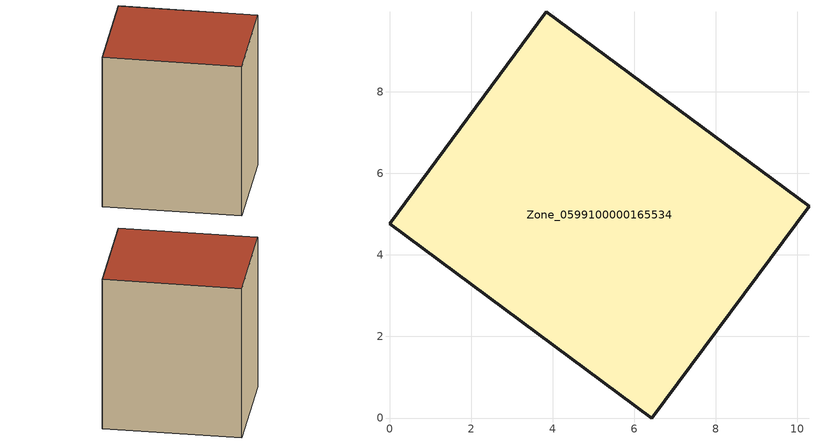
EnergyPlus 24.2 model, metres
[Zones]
Zone_0599100000165534
 floor ground (C_G): 6.44,0 0,4.77 3.85,9.96 10.29,5.19 z1.39
 wall outside (C_F): 6.44,0 10.29,5.19 3.85,9.96 0,4.77 6.44,0 z1.39:10.96
 roof outside (C_R): 0,4.77 6.44,0 10.29,5.19 3.85,9.96 z10.96
[BUILDING]
Pand.0599100000165534: North Axis=0; Terrain=City; Loads Convergence Tolerance Value=0.04; Temperature Convergence Tolerance Value=0.4; Solar Distribution=FullExterior; Maximum Number of Warmup Days=25; Minimum Number of Warmup Days=1
[Site:Location]
Rotterdam.The.Hague.AP_ZH_NLD Design_Conditions: Latitude=51.96; Longitude=4.45; Time Zone=1; Elevation=-4.5
[SITE:GROUNDTEMPERATURE:BUILDINGSURFACE]
18, 18, 18, 18, 18, 18, 18, 18, 18, 18, 18, 18
[MATERIAL] Thermal Absorptance=0.9; Solar Absorptance=0.7; Visible Absorptance=0.7
Name | Roughness | Thickness | Conductivity | Density | Specific Heat
G.TC.1946-1964 | MediumSmooth | 0.15 | 1 | 540 | 1210
F.TC.1946-1964 | Rough | 0.3 | 0.857143 | 1920 | 840
R.TC.1946-1964 | MediumRough | 0.2 | 0.235294 | 1500 | 1000
[CONSTRUCTION]
C_G: G.TC.1946-1964
C_F: F.TC.1946-1964
C_R: R.TC.1946-1964
[ZONE]
Zone_0599100000165534: Type=1; Multiplier=1; Ceiling Height=Autocalculate; Volume=Autocalculate; Floor Area=autocalculate; Part of Total Floor Area=Yes
[ZONEINFILTRATION:DESIGNFLOWRATE]
Infil_Zone_0599100000165534: Zone or ZoneList or Space or SpaceList=Zone_0599100000165534; Schedule=AlwaysOn; Design Flow Rate Calculation Method=Flow/Area; Flow Rate per Floor Area=0.003; Constant Term Coefficient=1; Temperature Term Coefficient=0; Velocity Term Coefficient=0; Velocity Squared Term Coefficient=0
[HVACTEMPLATE:ZONE:IDEALLOADSAIRSYSTEM]
Zone_0599100000165534: Maximum Heating Supply Air Temperature=50; Minimum Cooling Supply Air Temperature=13; Maximum Heating Supply Air Humidity Ratio=0.0156; Minimum Cooling Supply Air Humidity Ratio=0.0077; Heating Limit=NoLimit; Cooling Limit=NoLimit; Dehumidification Control Type=ConstantSensibleHeatRatio; Cooling Sensible Heat Ratio=0.7; Dehumidification Setpoint=60; Humidification Control Type=None; Humidification Setpoint=30; Outdoor Air Method=None; Outdoor Air Flow Rate per Person=0.00944; Outdoor Air Flow Rate per Zone Floor Area=0; Outdoor Air Flow Rate per Zone=0; Demand Controlled Ventilation Type=None; Outdoor Air Economizer Type=NoEconomizer; Heat Recovery Type=None; Sensible Heat Recovery Effectiveness=0.7; Latent Heat Recovery Effectiveness=0.65
[ZONECONTROL:THERMOSTAT]
ThermostatControl_Zone_0599100000165534: Zone or ZoneList=Zone_0599100000165534; Control Type Schedule=DualSetpointControlType; Control 1=Thermostat_Zone_0599100000165534; Temperature Difference Between Cutout And Setpoint=0
[THERMOSTATSETPOINT:DUALSETPOINT]
Thermostat_Zone_0599100000165534: Heating Setpoint Temperature Schedule=HeatingSetpoint_Zone_0599100000165534; Cooling Setpoint Temperature Schedule=CoolingSetpoint_Zone_0599100000165534
[SCHEDULE:COMPACT]
HeatingSetpoint_Zone_0599100000165534: Through: 12/31, For: AllDays, Until: 24:00, 21
CoolingSetpoint_Zone_0599100000165534: Through: 12/31, For: AllDays, Until: 24:00, 24
DualSetpointControlType: Through: 12/31, For: AllDays, Until: 24:00, 4
AlwaysOn: Through: 12/31, For: AllDays, Until: 24:00, 1
